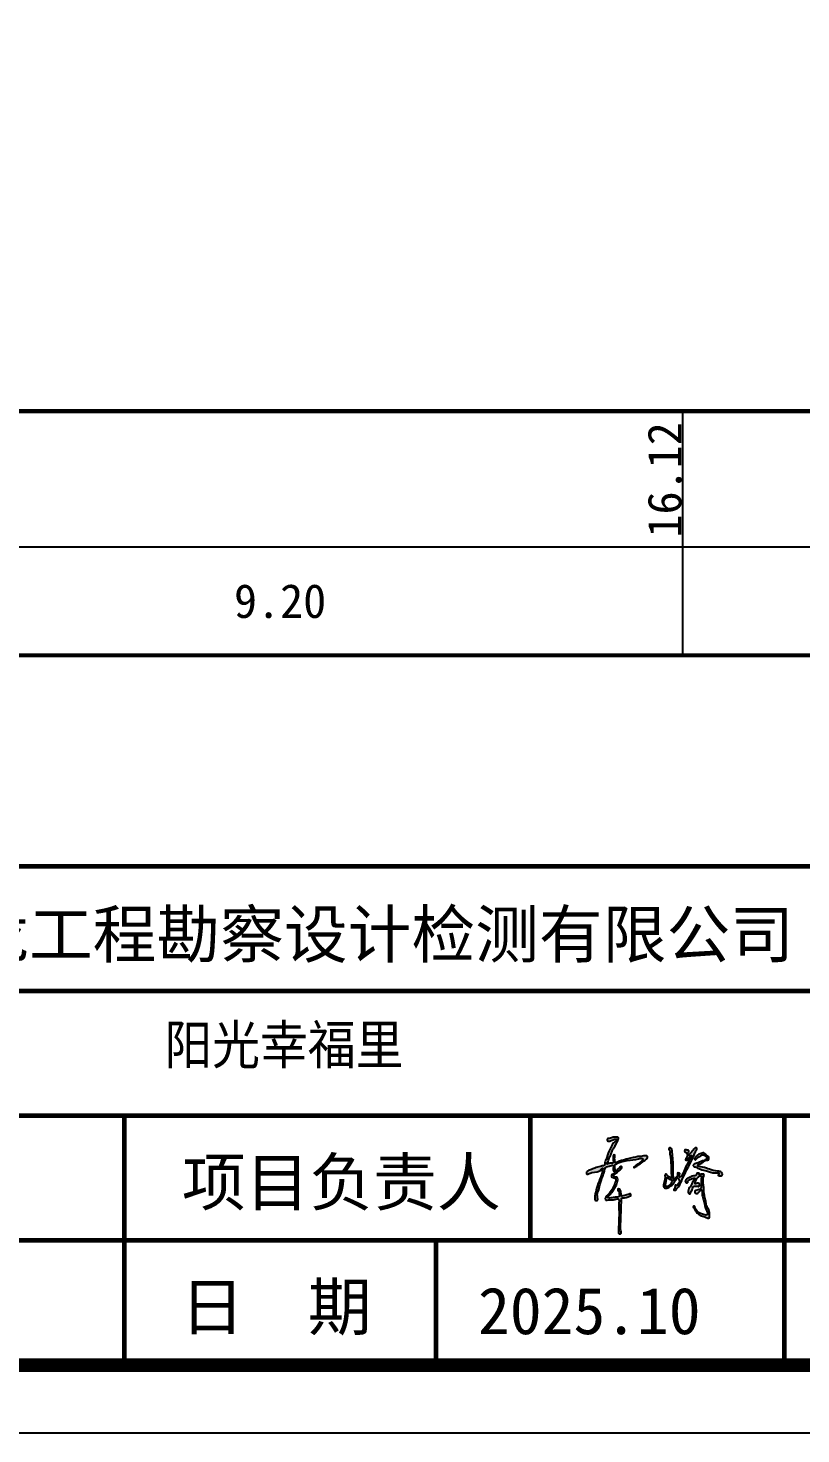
# Model space of a CAD drawing. Header units: millimetres. Extents: x -255 to 9196, y 129 to 426.
# Drawn here: x 6941.5 to 6998.5, y 129.3 to 232.9 of the extents above; entities that cross this region are included whole.
import ezdxf
from ezdxf.enums import TextEntityAlignment as Align

# ---------------------------------------------------------------- set-up
doc = ezdxf.new("R2010")
doc.units = ezdxf.units.MM
doc.layers.add('不打印', color=7, linetype='Continuous', plot=False)
doc.layers.add('地质-图框', color=7, linetype='Continuous')
doc.layers.add('地质-标注栏', color=7, linetype='Continuous')
doc.styles.add('LZ_PMT_LINE', font='SIMSUN_0.TTF', dxfattribs={"height": 2})
doc.styles.get("Standard").update_dxf_attribs({"font": 'simfang_0.ttf', "height": 2.5})
doc.styles.add('标注栏数据', font='simfang_0.ttf', dxfattribs={"width": 0.7, "height": 2.5})

msp = doc.modelspace()

# ---------------------------------------------------------------- hatches: boundary and pattern name
at = {"linetype": 'Continuous'}
h = msp.add_hatch(color=0, dxfattribs=at)
edge = h.paths.add_edge_path()
edge.add_spline(control_points=[(6984.82, 151), (6984.82, 151), (6984.6, 150.97), (6984.47, 150.9), (6984.31, 150.82), (6984.19, 150.88), (6984.16, 150.96), (6984.2, 151.06), (6984.34, 151.04), (6984.51, 151.12), (6984.72, 151.15), (6985.03, 151.18), (6985, 150.96), (6984.94, 150.81), (6984.84, 150.66), (6984.75, 150.5), (6984.64, 150.33), (6984.54, 150.11), (6984.45, 149.84), (6984.31, 149.64), (6984.27, 149.43), (6984.21, 149.32), (6984.11, 149.16), (6984.28, 149.17), (6984.38, 149.22), (6984.51, 149.23), (6984.66, 149.25), (6984.59, 149.49), (6984.63, 149.64), (6984.59, 149.84), (6984.77, 149.84), (6984.71, 149.64), (6984.74, 149.49), (6984.72, 149.34), (6984.78, 149.25), (6984.98, 149.37), (6985.26, 149.42), (6985.67, 149.55), (6986.07, 149.63), (6986.46, 149.73), (6986.79, 149.73), (6987.01, 149.8), (6987.19, 149.73), (6987.09, 149.52), (6986.85, 149.35), (6986.56, 149.14), (6986.3, 148.98), (6986.18, 148.92), (6986.11, 148.89), (6986.21, 149), (6986.3, 149.07), (6986.5, 149.2), (6986.66, 149.34), (6986.79, 149.44), (6986.83, 149.55), (6986.67, 149.6), (6986.02, 149.38), (6985.39, 149.47), (6984.72, 149.11), (6984.75, 149.07), (6984.72, 148.95), (6984.77, 148.83), (6984.75, 148.68), (6984.84, 148.63), (6984.91, 148.75), (6985.02, 148.83), (6985.11, 148.92), (6985.18, 149), (6985.27, 148.98), (6985.25, 148.82), (6985.07, 148.73), (6984.91, 148.54), (6984.76, 148.45), (6984.67, 148.36), (6984.67, 148.29), (6984.7, 148.17), (6984.93, 148.24), (6984.98, 147.92), (6984.84, 147.58), (6984.62, 147.19), (6984.38, 146.87), (6984.24, 146.77), (6984.2, 146.68), (6984.38, 146.63), (6984.56, 146.7), (6984.83, 146.72), (6984.97, 146.74), (6985.09, 146.76), (6985.06, 146.91), (6985.06, 147.02), (6985.06, 147.18), (6984.93, 147.19), (6984.96, 147.38), (6985.2, 147.28), (6985.16, 147.06), (6985.22, 146.93), (6985.18, 146.77), (6985.47, 146.87), (6985.63, 146.9), (6985.81, 146.94), (6985.89, 146.98), (6985.91, 146.94), (6985.92, 146.9), (6985.92, 146.86), (6985.91, 146.81), (6985.86, 146.81), (6985.68, 146.74), (6985.49, 146.69), (6985.28, 146.67), (6985.26, 146.65), (6985.22, 146.65), (6985.24, 146.62), (6985.18, 146.28), (6985.23, 145.64), (6985.16, 144.87), (6985.15, 144.35), (6985.23, 144.12), (6985.18, 143.99), (6984.99, 144.04), (6985.03, 144.87), (6985.04, 145.58), (6985.03, 146.31), (6985.06, 146.49), (6985.02, 146.54), (6985, 146.6), (6984.81, 146.57), (6984.55, 146.5), (6984.29, 146.54), (6984.07, 146.48), (6984.05, 146.55), (6984.03, 146.61), (6984.06, 146.71), (6984.17, 146.87), (6984.44, 147.09), (6984.61, 147.43), (6984.74, 147.71), (6984.81, 147.89), (6984.82, 148.1), (6984.64, 148.16), (6984.47, 148.2), (6984.49, 148.36), (6984.61, 148.42), (6984.71, 148.48), (6984.73, 148.6), (6984.61, 148.67), (6984.6, 148.84), (6984.66, 149), (6984.57, 149.1), (6984.39, 149.01), (6984.22, 149), (6984.02, 148.91), (6983.98, 148.62), (6983.83, 148.22), (6983.63, 147.67), (6983.56, 147.23), (6983.42, 146.96), (6983.46, 146.82), (6983.44, 146.7), (6983.51, 146.6), (6983.47, 146.52), (6983.43, 146.47), (6983.36, 146.48), (6983.27, 146.49), (6983.25, 146.64), (6983.31, 147.16), (6983.54, 147.84), (6983.81, 148.51), (6983.81, 148.76), (6983.9, 148.86), (6983.77, 148.85), (6983.66, 148.57), (6983.18, 148.57), (6982.84, 148.49), (6982.71, 148.4), (6982.63, 148.46), (6982.64, 148.58), (6982.79, 148.69), (6983.04, 148.77), (6983.36, 148.93), (6983.67, 148.97), (6983.85, 149.05), (6983.98, 149.04), (6983.99, 149.26), (6984.23, 149.77), (6984.35, 150.46), (6984.75, 150.81), (6984.8, 150.89), (6984.83, 150.93), (6984.84, 150.96), (6984.86, 150.99), (6984.82, 151), (6984.82, 151)], knot_values=[0, 0, 0, 0, 0.197659, 0.38152, 0.566109, 0.652135, 0.748753, 0.807036, 0.92578, 1.122031, 1.368988, 1.626652, 1.76802, 1.918621, 2.118344, 2.300641, 2.476901, 2.727997, 3.020459, 3.30281, 3.467088, 3.639635, 3.748419, 3.829445, 4.003086, 4.123696, 4.214806, 4.40081, 4.667341, 4.776567, 4.878347, 5.011798, 5.239779, 5.391232, 5.421408, 5.561877, 5.912571, 6.38166, 6.788598, 7.158235, 7.581854, 7.75821, 7.879208, 8.024703, 8.302733, 8.776744, 9.113748, 9.171835, 9.21185, 9.282009, 9.431192, 9.655122, 9.945004, 10.084012, 10.156313, 10.23478, 10.492922, 12.265977, 12.308224, 12.341497, 12.381398, 12.643767, 12.73859, 12.784271, 12.894334, 13.057034, 13.22312, 13.293963, 13.355493, 13.427134, 13.691979, 13.931156, 14.154695, 14.230531, 14.280349, 14.357953, 14.559753, 14.73671, 15.127693, 15.701362, 16.09181, 16.245167, 16.284172, 16.325965, 16.693564, 16.937976, 17.092889, 17.140175, 17.268068, 17.432612, 17.543247, 17.640717, 17.742204, 17.919021, 18.124187, 18.330875, 18.38331, 18.514374, 18.915136, 19.05586, 19.094889, 19.129342, 19.171939, 19.2281, 19.253164, 19.30045, 19.335915, 19.866366, 19.900833, 19.91431, 19.956102, 19.971506, 20.016335, 20.975658, 21.868584, 22.374573, 22.482502, 22.597173, 22.697846, 22.941553, 24.708467, 25.088101, 25.161193, 25.220954, 25.277606, 25.350797, 25.711986, 26.113546, 26.20435, 26.256258, 26.30822, 26.383415, 26.54161, 26.923438, 27.405824, 27.649529, 27.849929, 27.988286, 28.210288, 28.334066, 28.448614, 28.601664, 28.712075, 28.802319, 28.905249, 29.053216, 29.28859, 29.3441, 29.421244, 29.800842, 29.895833, 30.034219, 30.598059, 31.241971, 31.744499, 31.964954, 32.082734, 32.192402, 32.311997, 32.392136, 32.448377, 32.505145, 32.585331, 32.68582, 32.890345, 34.212601, 34.822842, 34.959792, 35.019354, 35.099489, 35.175216, 35.910229, 36.17828, 36.27437, 36.332015, 36.438545, 36.566652, 36.87459, 37.22398, 37.642874, 37.759289, 37.851306, 37.959659, 38.310672, 39.66111, 39.8191, 39.895663, 39.943134, 39.968266, 39.993907, 40.020381, 40.020381, 40.020381, 40.020381], degree=3, periodic=0)
h = msp.add_hatch(color=0, dxfattribs=at)
edge = h.paths.add_edge_path()
edge.add_spline(control_points=[(6988.75, 150.19), (6988.75, 150.19), (6988.7, 150.37), (6988.87, 150.36), (6988.96, 150.23), (6988.99, 149.93), (6989.04, 149.38), (6989.02, 148.81), (6989.05, 148.29), (6989.08, 148.13), (6989.06, 147.94), (6989.13, 147.99), (6989.15, 148.1), (6989.25, 148.18), (6989.33, 148.25), (6989.35, 148.33), (6989.34, 148.41), (6989.36, 148.53), (6989.46, 148.52), (6989.54, 148.47), (6989.52, 148.38), (6989.46, 148.31), (6989.49, 148.22), (6989.57, 148.2), (6989.64, 148.28), (6989.88, 148.6), (6990.04, 149.21), (6990.28, 149.54), (6990.42, 149.81), (6990.24, 149.77), (6990.22, 149.63), (6990.13, 149.53), (6990.06, 149.44), (6989.91, 149.48), (6990.01, 149.61), (6990.05, 149.7), (6990.08, 149.76), (6990.09, 149.81), (6990.05, 149.85), (6990.07, 149.92), (6990.03, 149.99), (6989.96, 150.06), (6989.84, 150.09), (6989.87, 150.18), (6989.91, 150.23), (6989.94, 150.22), (6989.99, 150.22), (6990.05, 150.21), (6990.12, 150.18), (6990.22, 150.15), (6990.19, 150.05), (6990.13, 149.98), (6990.13, 149.9), (6990.13, 149.78), (6990.28, 149.92), (6990.41, 150.06), (6990.56, 150.26), (6990.7, 150.38), (6990.79, 150.35), (6990.79, 150.24), (6990.68, 150.09), (6990.41, 149.33), (6989.9, 148.52), (6989.57, 147.67), (6989.39, 147.43), (6989.31, 147.35), (6989.28, 147.25), (6989.19, 147.25), (6989.09, 147.22), (6989.1, 147.34), (6989.17, 147.41), (6989.18, 147.5), (6989.19, 147.64), (6989.26, 147.6), (6989.29, 147.58), (6989.36, 147.57), (6989.39, 147.71), (6989.48, 147.78), (6989.53, 147.92), (6989.43, 148.01), (6989.45, 148.12), (6989.33, 148.18), (6989.29, 147.98), (6989.15, 147.88), (6989.05, 147.69), (6988.91, 147.55), (6988.75, 147.45), (6988.59, 147.37), (6988.44, 147.37), (6988.31, 147.46), (6988.33, 147.72), (6988.41, 147.96), (6988.47, 148.21), (6988.41, 148.36), (6988.49, 148.44), (6988.57, 148.4), (6988.62, 148.3), (6988.75, 148.24), (6988.82, 148.17), (6988.89, 148.1), (6988.94, 148.19), (6988.89, 148.37), (6988.91, 148.81), (6988.86, 149.31), (6988.85, 149.75), (6988.77, 149.98), (6988.84, 150.11), (6988.75, 150.19), (6988.75, 150.19)], knot_values=[0, 0, 0, 0, 0.151641, 0.238659, 0.376664, 0.590515, 1.141021, 2.014882, 2.347755, 2.615323, 2.676021, 2.710593, 2.804102, 3.007035, 3.061602, 3.13322, 3.245143, 3.315186, 3.427304, 3.477072, 3.564265, 3.655727, 3.739894, 3.799056, 3.87173, 4.029935, 5.057343, 5.495043, 5.597064, 5.685824, 5.870477, 5.988218, 6.103187, 6.183129, 6.327156, 6.441553, 6.499549, 6.531273, 6.581438, 6.655339, 6.72585, 6.812621, 6.931223, 7.021295, 7.055988, 7.084035, 7.115588, 7.194681, 7.265663, 7.364865, 7.435714, 7.528285, 7.616981, 7.694766, 7.78323, 8.036039, 8.413504, 8.498284, 8.569266, 8.640116, 8.796808, 9.11983, 11.055099, 11.664171, 11.835983, 11.928577, 12.010113, 12.106825, 12.184086, 12.258206, 12.373062, 12.483201, 12.58762, 12.624928, 12.680159, 12.714126, 12.812598, 13.001774, 13.096833, 13.217036, 13.332331, 13.402875, 13.528845, 13.768977, 13.951307, 14.158673, 14.352187, 14.53796, 14.658549, 14.786357, 14.957076, 15.350749, 15.580771, 15.713776, 15.795278, 15.84804, 15.944469, 16.12046, 16.24941, 16.284195, 16.350242, 16.460828, 16.859637, 17.639134, 17.969349, 18.182657, 18.322554, 18.394148, 18.394148, 18.394148, 18.394148], degree=3, periodic=0)
edge = h.paths.add_edge_path()
edge.add_spline(control_points=[(6988.53, 148.08), (6988.53, 148.08), (6988.59, 148.16), (6988.68, 148.15), (6988.74, 148.06), (6988.84, 147.99), (6988.96, 147.97), (6988.99, 147.88), (6988.93, 147.81), (6988.87, 147.7), (6988.75, 147.56), (6988.6, 147.52), (6988.42, 147.56), (6988.48, 147.73), (6988.49, 147.88), (6988.51, 147.97), (6988.53, 148.08), (6988.53, 148.08)], knot_values=[0, 0, 0, 0, 0.075273, 0.154812, 0.252221, 0.377888, 0.530519, 0.569008, 0.63793, 0.773479, 0.964927, 1.137476, 1.253643, 1.402924, 1.561683, 1.692143, 1.765906, 1.765906, 1.765906, 1.765906], degree=3, periodic=0)
h = msp.add_hatch(color=0, dxfattribs=at)
edge = h.paths.add_edge_path()
edge.add_spline(control_points=[(6990.67, 149.48), (6990.67, 149.48), (6990.6, 149.51), (6990.63, 149.59), (6990.66, 149.65), (6990.69, 149.74), (6990.8, 149.79), (6990.9, 149.87), (6991.04, 149.93), (6991.16, 149.96), (6991.29, 150.01), (6991.34, 149.93), (6991.43, 149.91), (6991.51, 149.81), (6991.66, 149.74), (6991.68, 149.59), (6991.65, 149.45), (6991.33, 149.45), (6991.16, 149.18), (6990.92, 149.15), (6990.79, 148.99), (6991.36, 148.94), (6991.7, 148.76), (6992.19, 148.67), (6992.52, 148.61), (6992.65, 148.51), (6992.68, 148.4), (6992.63, 148.31), (6992.51, 148.3), (6992.44, 148.3), (6992.34, 148.32), (6992.38, 148.38), (6992.43, 148.4), (6992.46, 148.53), (6991.92, 148.47), (6991.6, 148.67), (6991.1, 148.74), (6990.84, 148.87), (6990.67, 148.96), (6990.53, 148.97), (6990.51, 149.06), (6990.57, 149.18), (6990.84, 149.22), (6991.12, 149.37), (6991.37, 149.44), (6991.58, 149.57), (6991.49, 149.72), (6991.37, 149.76), (6991.28, 149.87), (6991.14, 149.86), (6991.03, 149.72), (6990.85, 149.66), (6990.73, 149.56), (6990.72, 149.48), (6990.67, 149.48), (6990.67, 149.48)], knot_values=[0, 0, 0, 0, 0.068569, 0.120283, 0.209334, 0.288456, 0.410161, 0.543077, 0.67672, 0.831793, 0.968421, 0.997207, 1.096469, 1.208819, 1.397135, 1.525038, 1.6288, 1.79443, 2.318001, 2.461788, 2.508986, 2.880792, 3.402072, 4.029968, 4.268004, 4.406366, 4.496694, 4.587713, 4.670899, 4.818574, 4.863121, 4.909296, 4.982462, 5.020931, 5.274915, 5.995984, 6.445824, 6.716471, 6.880111, 7.020502, 7.069661, 7.134015, 7.408033, 7.793483, 8.071446, 8.264313, 8.338473, 8.530902, 8.628222, 8.742587, 8.884205, 9.139889, 9.29114, 9.346422, 9.364859, 9.364859, 9.364859, 9.364859], degree=3, periodic=0)
h = msp.add_hatch(color=0, dxfattribs=at)
edge = h.paths.add_edge_path()
edge.add_spline(control_points=[(6990.13, 147.91), (6990.13, 147.91), (6990.1, 147.86), (6990.12, 147.8), (6990.03, 147.78), (6989.91, 147.79), (6989.94, 147.91), (6989.98, 148.06), (6990.25, 148.15), (6990.46, 148.32), (6990.71, 148.27), (6990.76, 148.38), (6990.77, 148.45), (6990.81, 148.52), (6990.87, 148.5), (6990.92, 148.5), (6990.98, 148.47), (6990.89, 148.37), (6991.11, 148.41), (6991.19, 148.42), (6991.3, 148.43), (6991.34, 148.35), (6991.28, 148.26), (6991.22, 147.95), (6991.3, 147.52), (6991.3, 146.94), (6991.44, 146.5), (6991.48, 146.08), (6991.7, 145.76), (6991.74, 145.48), (6991.72, 145.11), (6991.4, 145.28), (6991.12, 145.3), (6990.76, 145.55), (6990.65, 145.78), (6990.46, 146.05), (6990.63, 146.08), (6990.68, 145.78), (6990.96, 145.51), (6991.3, 145.44), (6991.52, 145.38), (6991.64, 145.54), (6991.36, 145.87), (6991.38, 146.32), (6991.17, 146.79), (6991.17, 147.04), (6991.16, 147.31), (6990.99, 147.19), (6990.94, 147.06), (6990.8, 146.97), (6990.58, 147.02), (6990.67, 147.26), (6990.88, 147.23), (6991.01, 147.31), (6991.1, 147.38), (6991.12, 147.53), (6991.11, 147.74), (6991.1, 147.98), (6991.12, 148.15), (6991.17, 148.29), (6991.02, 148.32), (6990.92, 148.25), (6990.8, 148.13), (6990.73, 147.95), (6990.66, 147.83), (6990.64, 147.67), (6990.8, 147.79), (6990.99, 147.76), (6991.01, 147.61), (6990.96, 147.49), (6990.83, 147.55), (6990.7, 147.52), (6990.55, 147.55), (6990.47, 147.42), (6990.47, 147.25), (6990.32, 147.14), (6990.32, 146.91), (6990.13, 147.02), (6990.15, 147.19), (6990.17, 147.37), (6990.42, 147.57), (6990.4, 147.86), (6990.71, 148.06), (6990.6, 148.16), (6990.45, 148.11), (6990.33, 148.02), (6990.2, 148.01), (6990.13, 147.91), (6990.13, 147.91)], knot_values=[0, 0, 0, 0, 0.055468, 0.108636, 0.15794, 0.287628, 0.37734, 0.476649, 0.75171, 1.123031, 1.300816, 1.366581, 1.456854, 1.512333, 1.573547, 1.619172, 1.668973, 1.725776, 1.864766, 2.013087, 2.08294, 2.139601, 2.250537, 2.381097, 3.075455, 3.543653, 4.104514, 4.464494, 4.787032, 5.203317, 5.40603, 5.616843, 5.99304, 6.370507, 6.777418, 6.94852, 7.030929, 7.122552, 7.732463, 8.067039, 8.223055, 8.316505, 8.586054, 9.28966, 9.67584, 10.05418, 10.155537, 10.294914, 10.465459, 10.604836, 10.778578, 10.941849, 11.144698, 11.309695, 11.402433, 11.470004, 11.732206, 12.043571, 12.185022, 12.283689, 12.403076, 12.505804, 12.656503, 12.905748, 13.048865, 13.138997, 13.234967, 13.485832, 13.543772, 13.672045, 13.771801, 13.919401, 14.076061, 14.176105, 14.345032, 14.547447, 14.695176, 14.823507, 14.981121, 15.175895, 15.356401, 15.862654, 16.044634, 16.091003, 16.247663, 16.464121, 16.52785, 16.655078, 16.655078, 16.655078, 16.655078], degree=3, periodic=0)

# ---------------------------------------------------------------- linework, layer by layer
at = {"const_width": 0.345}
for points in [[(6856.63, 171.11), (7040.49, 171.11), (7040.49, 134.34), (6856.63, 134.34), (6856.63, 171.11)], [(6856.63, 171.11), (7040.49, 171.11), (7040.49, 134.34), (6856.63, 134.34), (6856.63, 171.11)], [(6856.63, 161.92), (7040.49, 161.92)], [(6856.63, 152.73), (7040.49, 152.73)], [(6948.56, 152.73), (6948.56, 134.34)], [(6978.5, 152.73), (6978.5, 143.53)], [(6997.24, 152.73), (6997.24, 143.53)], [(6856.63, 143.53), (7040.49, 143.53)], [(6879.61, 143.53), (7040.49, 143.53)], [(6971.54, 143.53), (6971.54, 134.34)], [(6997.24, 143.53), (6997.24, 134.34)]]:
    msp.add_lwpolyline(points, dxfattribs=at)
at = {"color": 0}
for points, start_tangent, end_tangent in [([(6984.82, 151), (6984.63, 150.96), (6984.46, 150.89), (6984.28, 150.85), (6984.2, 150.88), (6984.17, 150.98), (6984.19, 151.03), (6984.31, 151.05), (6984.5, 151.11), (6984.74, 151.15), (6985, 151.11), (6984.99, 150.97), (6984.94, 150.83), (6984.84, 150.65), (6984.75, 150.5), (6984.66, 150.35), (6984.55, 150.12), (6984.44, 149.85), (6984.31, 149.59), (6984.27, 149.44), (6984.19, 149.28), (6984.15, 149.18), (6984.23, 149.17), (6984.4, 149.22), (6984.52, 149.23), (6984.61, 149.26), (6984.61, 149.44), (6984.61, 149.71), (6984.63, 149.82), (6984.73, 149.82), (6984.73, 149.69), (6984.73, 149.46), (6984.74, 149.31), (6984.76, 149.28), (6984.9, 149.31), (6985.23, 149.42), (6985.69, 149.55), (6986.08, 149.64), (6986.44, 149.71), (6986.86, 149.76), (6987.04, 149.78), (6987.15, 149.72), (6987.11, 149.58), (6986.9, 149.39), (6986.51, 149.12), (6986.23, 148.94), (6986.17, 148.92), (6986.13, 148.91), (6986.18, 148.96), (6986.29, 149.06), (6986.47, 149.19), (6986.7, 149.37), (6986.79, 149.47), (6986.81, 149.54), (6986.74, 149.58), (6986.49, 149.55), (6984.76, 149.13), (6984.73, 149.1), (6984.74, 149.07), (6984.74, 149.03), (6984.75, 148.77), (6984.77, 148.67), (6984.81, 148.65), (6984.9, 148.72), (6985.02, 148.83), (6985.13, 148.95), (6985.19, 148.99), (6985.25, 148.97), (6985.26, 148.9), (6985.07, 148.71), (6984.9, 148.55), (6984.72, 148.41), (6984.67, 148.35), (6984.67, 148.3), (6984.7, 148.23), (6984.9, 148.18), (6984.95, 148.02), (6984.85, 147.64), (6984.57, 147.14), (6984.32, 146.84), (6984.22, 146.72), (6984.21, 146.69), (6984.25, 146.67), (6984.61, 146.7), (6984.86, 146.72), (6985.01, 146.75), (6985.05, 146.76), (6985.07, 146.89), (6985.06, 147.05), (6985.04, 147.16), (6984.96, 147.21), (6984.97, 147.31), (6985.14, 147.27), (6985.18, 147.07), (6985.2, 146.87), (6985.2, 146.81), (6985.33, 146.82), (6985.72, 146.92), (6985.85, 146.96), (6985.89, 146.97), (6985.91, 146.94), (6985.92, 146.9), (6985.92, 146.85), (6985.91, 146.82), (6985.86, 146.81), (6985.83, 146.8), (6985.31, 146.67), (6985.28, 146.67), (6985.27, 146.66), (6985.23, 146.64), (6985.23, 146.63), (6985.23, 146.58), (6985.2, 145.62), (6985.16, 144.73), (6985.19, 144.23), (6985.21, 144.12), (6985.16, 144.02), (6985.06, 144.03), (6985, 144.27), (6985.04, 146.03), (6985.05, 146.41), (6985.05, 146.49), (6985.02, 146.54), (6984.99, 146.59), (6984.92, 146.59), (6984.56, 146.53), (6984.16, 146.51), (6984.07, 146.51), (6984.05, 146.55), (6984.03, 146.6), (6984.05, 146.68), (6984.14, 146.81), (6984.4, 147.09), (6984.65, 147.5), (6984.74, 147.72), (6984.8, 147.92), (6984.8, 148.05), (6984.61, 148.17), (6984.49, 148.22), (6984.5, 148.33), (6984.62, 148.43), (6984.7, 148.5), (6984.71, 148.59), (6984.64, 148.67), (6984.61, 148.81), (6984.61, 149.05), (6984.57, 149.08), (6984.49, 149.07), (6984.13, 148.95), (6984.05, 148.91), (6984, 148.78), (6983.84, 148.24), (6983.64, 147.63), (6983.51, 147.14), (6983.44, 146.93), (6983.45, 146.81), (6983.45, 146.7), (6983.49, 146.59), (6983.47, 146.51), (6983.42, 146.48), (6983.37, 146.48), (6983.29, 146.5), (6983.26, 146.6), (6983.27, 146.8), (6983.64, 148.07), (6983.81, 148.66), (6983.84, 148.79), (6983.87, 148.84), (6983.79, 148.84), (6983.74, 148.78), (6983.05, 148.53), (6982.79, 148.45), (6982.7, 148.42), (6982.65, 148.45), (6982.65, 148.56), (6982.74, 148.65), (6983.02, 148.77), (6983.35, 148.9), (6983.75, 149.01), (6983.87, 149.04), (6983.96, 149.06), (6983.99, 149.16), (6984.09, 149.5), (6984.65, 150.72), (6984.76, 150.84), (6984.81, 150.9), (6984.84, 150.94), (6984.85, 150.96), (6984.85, 150.99), (6984.82, 151)], (-0.000998, 0.00006), (-0.000999, 0.00006)), ([(6988.75, 150.19), (6988.75, 150.34), (6988.84, 150.35), (6988.93, 150.25), (6988.97, 150.04), (6989.02, 149.49), (6989.03, 148.62), (6989.05, 148.29), (6989.07, 148.02), (6989.08, 147.96), (6989.11, 147.98), (6989.15, 148.06), (6989.28, 148.21), (6989.32, 148.25), (6989.35, 148.32), (6989.35, 148.43), (6989.37, 148.5), (6989.48, 148.5), (6989.52, 148.47), (6989.51, 148.39), (6989.48, 148.3), (6989.5, 148.22), (6989.56, 148.21), (6989.62, 148.25), (6989.71, 148.38), (6990.14, 149.31), (6990.36, 149.69), (6990.39, 149.79), (6990.3, 149.78), (6990.2, 149.62), (6990.13, 149.53), (6990.04, 149.46), (6989.96, 149.48), (6990.01, 149.62), (6990.06, 149.72), (6990.08, 149.77), (6990.09, 149.8), (6990.07, 149.85), (6990.06, 149.92), (6990.03, 149.98), (6989.96, 150.04), (6989.87, 150.11), (6989.89, 150.2), (6989.91, 150.22), (6989.94, 150.22), (6989.97, 150.22), (6990.05, 150.2), (6990.12, 150.18), (6990.2, 150.13), (6990.19, 150.06), (6990.14, 149.98), (6990.13, 149.89), (6990.14, 149.81), (6990.21, 149.86), (6990.39, 150.04), (6990.64, 150.33), (6990.71, 150.37), (6990.78, 150.34), (6990.79, 150.27), (6990.72, 150.13), (6990.58, 149.84), (6989.74, 148.1), (6989.47, 147.55), (6989.37, 147.41), (6989.31, 147.34), (6989.27, 147.27), (6989.18, 147.24), (6989.1, 147.24), (6989.1, 147.31), (6989.16, 147.41), (6989.18, 147.52), (6989.22, 147.62), (6989.25, 147.6), (6989.3, 147.58), (6989.33, 147.58), (6989.39, 147.66), (6989.49, 147.82), (6989.51, 147.91), (6989.45, 148.02), (6989.42, 148.13), (6989.36, 148.15), (6989.29, 148.05), (6989.15, 147.86), (6989.05, 147.7), (6988.9, 147.56), (6988.74, 147.45), (6988.57, 147.38), (6988.45, 147.39), (6988.35, 147.46), (6988.33, 147.63), (6988.42, 148.02), (6988.45, 148.24), (6988.44, 148.38), (6988.5, 148.43), (6988.55, 148.41), (6988.61, 148.33), (6988.75, 148.23), (6988.85, 148.14), (6988.88, 148.12), (6988.92, 148.17), (6988.92, 148.28), (6988.9, 148.68), (6988.86, 149.46), (6988.83, 149.79), (6988.8, 150), (6988.8, 150.14), (6988.75, 150.19)], (-0.000426, 0.000905), (-0.000426, 0.000905)), ([(6990.67, 149.48), (6990.62, 149.52), (6990.62, 149.57), (6990.66, 149.65), (6990.7, 149.72), (6990.8, 149.79), (6990.91, 149.87), (6991.03, 149.92), (6991.18, 149.97), (6991.31, 149.98), (6991.33, 149.95), (6991.41, 149.9), (6991.5, 149.83), (6991.64, 149.71), (6991.67, 149.58), (6991.64, 149.48), (6991.48, 149.44), (6991.03, 149.17), (6990.89, 149.12), (6990.87, 149.08), (6991.21, 148.94), (6991.71, 148.78), (6992.32, 148.64), (6992.55, 148.58), (6992.65, 148.48), (6992.67, 148.4), (6992.62, 148.32), (6992.54, 148.3), (6992.39, 148.31), (6992.35, 148.33), (6992.37, 148.37), (6992.43, 148.41), (6992.44, 148.45), (6992.19, 148.51), (6991.49, 148.67), (6991.05, 148.78), (6990.81, 148.89), (6990.66, 148.95), (6990.53, 149.01), (6990.52, 149.06), (6990.54, 149.11), (6990.79, 149.23), (6991.15, 149.37), (6991.41, 149.47), (6991.54, 149.61), (6991.51, 149.67), (6991.36, 149.79), (6991.28, 149.85), (6991.16, 149.84), (6991.05, 149.76), (6990.83, 149.63), (6990.73, 149.52), (6990.69, 149.48), (6990.67, 149.48)], (-0.000962, 0.000272), (-0.000963, 0.000272)), ([(6990.13, 147.91), (6990.11, 147.86), (6990.11, 147.81), (6990.06, 147.79), (6989.94, 147.82), (6989.94, 147.91), (6989.97, 148), (6990.2, 148.15), (6990.54, 148.29), (6990.72, 148.32), (6990.75, 148.37), (6990.78, 148.46), (6990.81, 148.5), (6990.87, 148.5), (6990.92, 148.5), (6990.96, 148.47), (6990.94, 148.41), (6991.08, 148.41), (6991.23, 148.43), (6991.29, 148.42), (6991.32, 148.37), (6991.29, 148.26), (6991.26, 148.14), (6991.29, 147.44), (6991.32, 146.98), (6991.44, 146.43), (6991.51, 146.08), (6991.66, 145.79), (6991.73, 145.38), (6991.68, 145.18), (6991.48, 145.23), (6991.12, 145.34), (6990.81, 145.55), (6990.58, 145.89), (6990.53, 146.05), (6990.61, 146.06), (6990.65, 145.98), (6991.05, 145.52), (6991.37, 145.42), (6991.53, 145.41), (6991.58, 145.49), (6991.49, 145.74), (6991.31, 146.42), (6991.2, 146.79), (6991.17, 147.17), (6991.14, 147.26), (6991.02, 147.2), (6990.92, 147.06), (6990.8, 146.99), (6990.63, 147.05), (6990.68, 147.21), (6990.88, 147.26), (6991.03, 147.33), (6991.09, 147.39), (6991.11, 147.46), (6991.11, 147.72), (6991.11, 148.03), (6991.13, 148.17), (6991.14, 148.27), (6991.03, 148.3), (6990.94, 148.26), (6990.83, 148.15), (6990.71, 147.93), (6990.66, 147.8), (6990.66, 147.71), (6990.75, 147.74), (6990.99, 147.69), (6991, 147.63), (6990.94, 147.52), (6990.85, 147.53), (6990.7, 147.53), (6990.54, 147.52), (6990.49, 147.44), (6990.44, 147.27), (6990.34, 147.1), (6990.29, 146.96), (6990.17, 147.02), (6990.15, 147.17), (6990.2, 147.36), (6990.31, 147.5), (6990.56, 147.94), (6990.67, 148.09), (6990.63, 148.12), (6990.48, 148.11), (6990.28, 148.02), (6990.22, 148), (6990.13, 147.91)], (-0.000719, -0.000695), (-0.000719, -0.000695)), ([(6988.53, 148.08), (6988.58, 148.13), (6988.66, 148.14), (6988.73, 148.07), (6988.84, 148), (6988.97, 147.92), (6988.98, 147.89), (6988.95, 147.83), (6988.87, 147.71), (6988.74, 147.58), (6988.57, 147.53), (6988.46, 147.57), (6988.47, 147.72), (6988.49, 147.88), (6988.52, 148.01), (6988.53, 148.08)], (-0.000305, 0.000952), (-0.000305, 0.000952))]:
    msp.add_spline(points, degree=3, dxfattribs=dict(at, start_tangent=start_tangent, end_tangent=end_tangent))
at = {"layer": '不打印', "linetype": 'Continuous', "const_width": 0.15}
msp.add_lwpolyline([(6625.49, 129.34), (7045.49, 129.34), (7045.49, 426.34), (6625.49, 426.34), (6625.49, 129.34)], dxfattribs=at)
at = {"layer": '地质-图框', "linetype": 'Continuous', "const_width": 1}
msp.add_lwpolyline([(6630.49, 134.34), (7040.49, 134.34), (7040.49, 421.34), (6630.49, 421.34), (6630.49, 134.34), (7040.49, 134.34)], dxfattribs=at)
at = {"layer": '地质-标注栏', "color": 7, "linetype": 'Continuous', "const_width": 0.3}
for points in [[(6651.22, 204.69), (7019.75, 204.69)], [(6651.22, 186.69), (7019.75, 186.69)]]:
    msp.add_lwpolyline(points, dxfattribs=at)
at = {"layer": '地质-标注栏', "color": 7, "linetype": 'Continuous'}
for points in [[(6989.75, 194.69), (6989.75, 204.69)], [(6651.22, 194.69), (7019.75, 194.69)], [(6989.75, 186.69), (6989.75, 194.69)]]:
    msp.add_lwpolyline(points, dxfattribs=at)

# ---------------------------------------------------------------- texts
at = {"style": 'LZ_PMT_LINE'}
msp.add_text('广西昇龙工程勘察设计检测有限公司', height=3.4474, dxfattribs=at).set_placement((6960.33, 164.39), align=Align.CENTER)
at = {"width": 0.9}
msp.add_text('阳光幸福里', height=2.873, dxfattribs=at).set_placement((6960.33, 156.53), align=Align.CENTER)
for s, p in [('项目负责人', (6952.81, 146.11)), ('日  期', (6952.7, 136.92)), ('2025.10', (6974.65, 136.62))]:
    msp.add_text(s, height=3.447).set_placement(p)
at = {"layer": '地质-标注栏', "color": 7, "linetype": 'Continuous', "style": '标注栏数据'}
msp.add_text('16.12', height=2.5, rotation=90, dxfattribs=at).set_placement((6989.65, 195.37))
msp.add_text('9.20', height=2.5, dxfattribs=at).set_placement((6956.65, 189.44))

doc.saveas('drawing.dxf')
